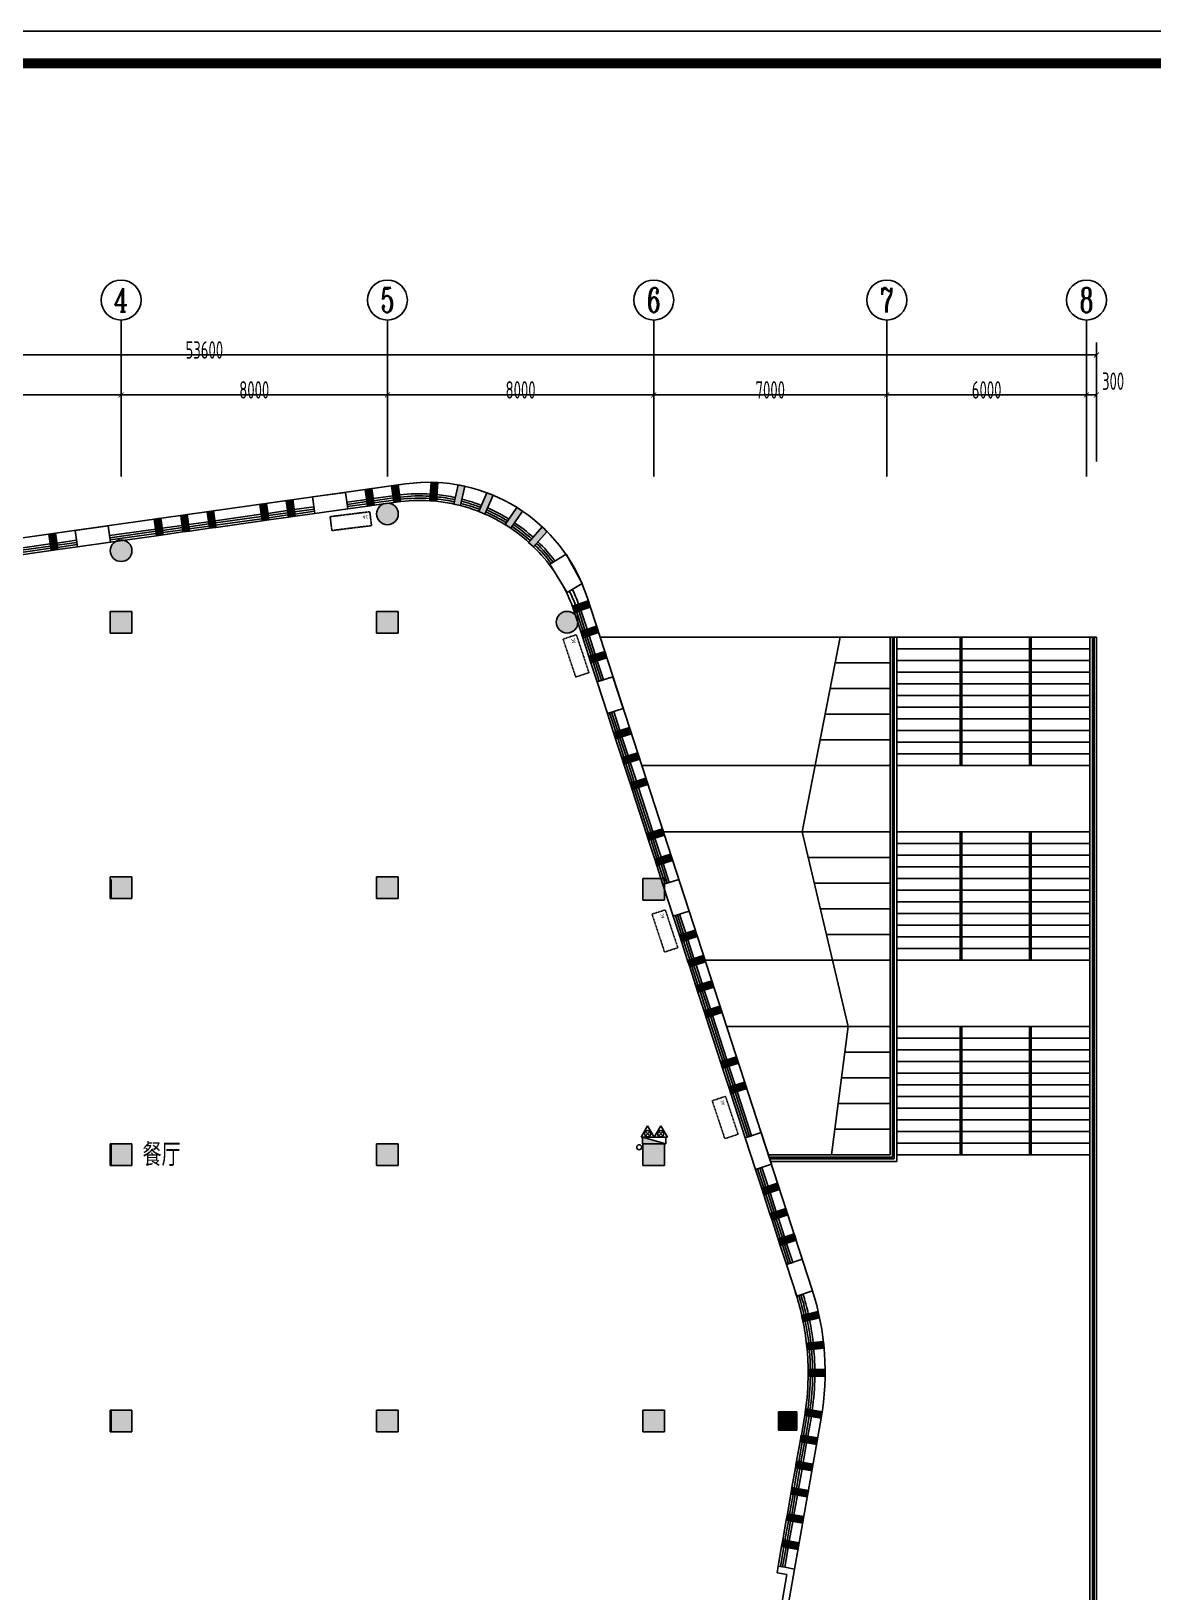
# Model space of a CAD drawing. Header units: inches. Extents: x 871252 to 1312932, y -88801 to 86720.
# Drawn here: x 1245302 to 1278993, y 35617 to 82506 of the extents above; entities that cross this region are included whole.
import ezdxf
from ezdxf.enums import TextEntityAlignment as Align

# ---------------------------------------------------------------- set-up
doc = ezdxf.new("R2010")
doc.units = ezdxf.units.IN
doc.header["$MEASUREMENT"] = 0
doc.linetypes.add('DASH', pattern=[0.35, 0.25, -0.1])
for name, color, linetype in [('AXIS', 3, 'Continuous'), ('AXIS_TEXT', 7, 'Continuous'), ('COLUMN', 6, 'Continuous'), ('CURTWALL', 4, 'Continuous'), ('EQUIP_消火栓', 7, 'Continuous'), ('EQUIP_灭火器', 7, 'Continuous'), ('LG', 84, 'Continuous'), ('PUB_HATCH', 8, 'Continuous'), ('STAIR', 6, 'Continuous'), ('VPIPE-消防', 1, 'Continuous'), ('WALL', 7, 'Continuous'), ('WINDOW', 3, 'Continuous'), ('外框', 7, 'Continuous'), ('空调', 205, 'Continuous')]:
    doc.layers.add(name, color=color, linetype=linetype)
doc.styles.add('_TCH_AXIS', font='COMPLEX', dxfattribs={"bigfont": 'GBCBIG'})
doc.styles.add('_TCH_DIM_T3', font='TSSDENG', dxfattribs={"width": 0.64, "bigfont": 'TSSDCHN'})
doc.styles.add('COMPLEX', font='stylu.ttf')
doc.styles.add('HZ-1', font='MingLiU.ttf', dxfattribs={"width": 0.8})
doc.styles.get("Standard").update_dxf_attribs({"font": '', "width": 0.7, "height": 250})
doc.styles.get('Standard').set_extended_font_data('NSimSun')
doc.dimstyles.new('_TCH_ARCH&&150', dxfattribs={"dimtxt": 525, "dimasz": 150, "dimexe": 375, "dimexo": 450, "dimgap": 150, "dimtad": 1, "dimdec": 0, "dimzin": 0, "dimdsep": 46, "dimtxsty": '_TCH_DIM_T3', "dimblk": 'ARCHTICK', "dimcen": 0.09, "dimclrt": 7, "dimazin": 2, "dimtfac": 1, "dimtdec": 0, "dimtix": 1, "dimtmove": 2, "dimatfit": 3, "dimfxl": 0, "dimtolj": 1, "dimtzin": 0, "dimarcsym": 0})

# ---------------------------------------------------------------- blocks, each defined once
blk = doc.blocks.new('vhjkghkghkl')
at = {"layer": '空调', "linetype": 'DASH', "ltscale": 0.3}
blk.add_lwpolyline([(134071, 540199), (134071, 539779), (132871, 539779), (132871, 540199), (134071, 540199)], close=True, dxfattribs=at)
at = {"layer": '空调', "linetype": 'DASH', "ltscale": 0.3, "style": 'HZ-1'}
blk.add_text('AC', height=100, dxfattribs=at).set_placement((133846, 539867))
blk = doc.blocks.new('$TwtSys$00000434')
for p, q in [((-0.5, 0.5), (-0.5, -0.5)), ((-0.5, -0.5), (0.5, 0.5)), ((0.5, 0.5), (-0.5, 0.5)), ((0.5, -0.5), (0.5, 0.5)), ((-0.5, -0.5), (0.5, -0.5))]:
    blk.add_line(p, q)
blk.add_solid([(0.5, -0.5), (0.5, 0.5), (-0.5, -0.5)])
blk = doc.blocks.new('$TwtSys$00000545')
for p, q in [((0, 344), (-198, 0)), ((-198, 0), (198, 0)), ((-73, 36), (73, 182)), ((-73, 182), (73, 36)), ((198, 0), (0, 344))]:
    blk.add_line(p, q)
blk.add_circle((0, 109), 91.8)
blk = doc.blocks.new('_ArchTick')
at = {"color": 0, "linetype": 'ByBlock', "const_width": 0.15}
blk.add_lwpolyline([(-0.5, -0.5), (0.5, 0.5)], dxfattribs=at)
blk = doc.blocks.new('*D52')
at = {"layer": 'AXIS', "color": 0, "lineweight": -2, "transparency": 16777216}
for p, q in [((1240002, 69577), (1240002, 71953)), ((1248002, 69577), (1248002, 71953)), ((1240002, 71578), (1248002, 71578))]:
    blk.add_line(p, q, dxfattribs=at)
at = {"layer": 'Defpoints', "color": 0, "transparency": 16777216}
for p in [(1248002, 71578), (1240002, 69127), (1248002, 69127)]:
    blk.add_point(p, dxfattribs=at)
at = {"layer": 'AXIS', "color": 0, "lineweight": -2, "transparency": 16777216, "xscale": 150, "yscale": 150, "zscale": 150, "rotation": 180}
blk.add_blockref('_ArchTick', (1240002, 71578), dxfattribs=at)
at = {"layer": 'AXIS', "color": 0, "lineweight": -2, "transparency": 16777216, "xscale": 150, "yscale": 150, "zscale": 150}
blk.add_blockref('_ArchTick', (1248002, 71578), dxfattribs=at)
at = {"layer": 'AXIS', "color": 7, "transparency": 16777216, "insert": (1244002, 71728), "char_height": 525, "attachment_point": 5, "style": '_TCH_DIM_T3'}
blk.add_mtext('\\A1;8000', dxfattribs=at)
blk = doc.blocks.new('*D53')
at = {"layer": 'AXIS', "color": 0, "lineweight": -2, "transparency": 16777216}
for p, q in [((1248002, 69577), (1248002, 71953)), ((1256002, 69577), (1256002, 71953)), ((1248002, 71578), (1256002, 71578))]:
    blk.add_line(p, q, dxfattribs=at)
at = {"layer": 'Defpoints', "color": 0, "transparency": 16777216}
for p in [(1256002, 71578), (1248002, 69127), (1256002, 69127)]:
    blk.add_point(p, dxfattribs=at)
at = {"layer": 'AXIS', "color": 0, "lineweight": -2, "transparency": 16777216, "xscale": 150, "yscale": 150, "zscale": 150, "rotation": 180}
blk.add_blockref('_ArchTick', (1248002, 71578), dxfattribs=at)
at = {"layer": 'AXIS', "color": 0, "lineweight": -2, "transparency": 16777216, "xscale": 150, "yscale": 150, "zscale": 150}
blk.add_blockref('_ArchTick', (1256002, 71578), dxfattribs=at)
at = {"layer": 'AXIS', "color": 7, "transparency": 16777216, "insert": (1252002, 71728), "char_height": 525, "attachment_point": 5, "style": '_TCH_DIM_T3'}
blk.add_mtext('\\A1;8000', dxfattribs=at)
blk = doc.blocks.new('*D54')
at = {"layer": 'AXIS', "color": 0, "lineweight": -2, "transparency": 16777216}
for p, q in [((1256002, 69577), (1256002, 71953)), ((1264002, 69577), (1264002, 71953)), ((1256002, 71578), (1264002, 71578))]:
    blk.add_line(p, q, dxfattribs=at)
at = {"layer": 'Defpoints', "color": 0, "transparency": 16777216}
for p in [(1264002, 71578), (1256002, 69127), (1264002, 69127)]:
    blk.add_point(p, dxfattribs=at)
at = {"layer": 'AXIS', "color": 0, "lineweight": -2, "transparency": 16777216, "xscale": 150, "yscale": 150, "zscale": 150, "rotation": 180}
blk.add_blockref('_ArchTick', (1256002, 71578), dxfattribs=at)
at = {"layer": 'AXIS', "color": 0, "lineweight": -2, "transparency": 16777216, "xscale": 150, "yscale": 150, "zscale": 150}
blk.add_blockref('_ArchTick', (1264002, 71578), dxfattribs=at)
at = {"layer": 'AXIS', "color": 7, "transparency": 16777216, "insert": (1260002, 71728), "char_height": 525, "attachment_point": 5, "style": '_TCH_DIM_T3'}
blk.add_mtext('\\A1;8000', dxfattribs=at)
blk = doc.blocks.new('*D55')
at = {"layer": 'AXIS', "color": 0, "lineweight": -2, "transparency": 16777216}
for p, q in [((1264002, 69577), (1264002, 71953)), ((1271002, 69577), (1271002, 71953)), ((1264002, 71578), (1271002, 71578))]:
    blk.add_line(p, q, dxfattribs=at)
at = {"layer": 'Defpoints', "color": 0, "transparency": 16777216}
for p in [(1271002, 71578), (1264002, 69127), (1271002, 69127)]:
    blk.add_point(p, dxfattribs=at)
at = {"layer": 'AXIS', "color": 0, "lineweight": -2, "transparency": 16777216, "xscale": 150, "yscale": 150, "zscale": 150, "rotation": 180}
blk.add_blockref('_ArchTick', (1264002, 71578), dxfattribs=at)
at = {"layer": 'AXIS', "color": 0, "lineweight": -2, "transparency": 16777216, "xscale": 150, "yscale": 150, "zscale": 150}
blk.add_blockref('_ArchTick', (1271002, 71578), dxfattribs=at)
at = {"layer": 'AXIS', "color": 7, "transparency": 16777216, "insert": (1267502, 71728), "char_height": 525, "attachment_point": 5, "style": '_TCH_DIM_T3'}
blk.add_mtext('\\A1;7000', dxfattribs=at)
blk = doc.blocks.new('*D56')
at = {"layer": 'AXIS', "color": 0, "lineweight": -2, "transparency": 16777216}
for p, q in [((1271002, 69577), (1271002, 71953)), ((1277002, 69577), (1277002, 71953)), ((1271002, 71578), (1277002, 71578))]:
    blk.add_line(p, q, dxfattribs=at)
at = {"layer": 'Defpoints', "color": 0, "transparency": 16777216}
for p in [(1277002, 71578), (1271002, 69127), (1277002, 69127)]:
    blk.add_point(p, dxfattribs=at)
at = {"layer": 'AXIS', "color": 0, "lineweight": -2, "transparency": 16777216, "xscale": 150, "yscale": 150, "zscale": 150, "rotation": 180}
blk.add_blockref('_ArchTick', (1271002, 71578), dxfattribs=at)
at = {"layer": 'AXIS', "color": 0, "lineweight": -2, "transparency": 16777216, "xscale": 150, "yscale": 150, "zscale": 150}
blk.add_blockref('_ArchTick', (1277002, 71578), dxfattribs=at)
at = {"layer": 'AXIS', "color": 7, "transparency": 16777216, "insert": (1274002, 71728), "char_height": 525, "attachment_point": 5, "style": '_TCH_DIM_T3'}
blk.add_mtext('\\A1;6000', dxfattribs=at)
blk = doc.blocks.new('*D57')
at = {"layer": 'AXIS', "color": 0, "lineweight": -2, "transparency": 16777216}
for p, q in [((1277002, 69577), (1277002, 71953)), ((1277302, 69577), (1277302, 71953)), ((1277002, 71578), (1277302, 71578))]:
    blk.add_line(p, q, dxfattribs=at)
at = {"layer": 'Defpoints', "color": 0, "transparency": 16777216}
for p in [(1277302, 71578), (1277002, 69127), (1277302, 69127)]:
    blk.add_point(p, dxfattribs=at)
at = {"layer": 'AXIS', "color": 0, "lineweight": -2, "transparency": 16777216, "xscale": 150, "yscale": 150, "zscale": 150, "rotation": 180}
blk.add_blockref('_ArchTick', (1277002, 71578), dxfattribs=at)
at = {"layer": 'AXIS', "color": 0, "lineweight": -2, "transparency": 16777216, "xscale": 150, "yscale": 150, "zscale": 150}
blk.add_blockref('_ArchTick', (1277302, 71578), dxfattribs=at)
at = {"layer": 'AXIS', "color": 7, "transparency": 16777216, "insert": (1277801, 71991), "char_height": 525, "attachment_point": 5, "style": '_TCH_DIM_T3'}
blk.add_mtext('\\A1;300', dxfattribs=at)
blk = doc.blocks.new('*D58')
at = {"layer": 'AXIS', "color": 0, "lineweight": -2, "transparency": 16777216}
for p, q in [((1223702, 69577), (1223702, 73153)), ((1277302, 69577), (1277302, 73153)), ((1223702, 72778), (1277302, 72778))]:
    blk.add_line(p, q, dxfattribs=at)
at = {"layer": 'Defpoints', "color": 0, "transparency": 16777216}
for p in [(1277302, 72778), (1223702, 69127), (1277302, 69127)]:
    blk.add_point(p, dxfattribs=at)
at = {"layer": 'AXIS', "color": 0, "lineweight": -2, "transparency": 16777216, "xscale": 150, "yscale": 150, "zscale": 150, "rotation": 180}
blk.add_blockref('_ArchTick', (1223702, 72778), dxfattribs=at)
at = {"layer": 'AXIS', "color": 0, "lineweight": -2, "transparency": 16777216, "xscale": 150, "yscale": 150, "zscale": 150}
blk.add_blockref('_ArchTick', (1277302, 72778), dxfattribs=at)
at = {"layer": 'AXIS', "color": 7, "transparency": 16777216, "insert": (1250502, 72928), "char_height": 525, "attachment_point": 5, "style": '_TCH_DIM_T3'}
blk.add_mtext('\\A1;53600', dxfattribs=at)
blk = doc.blocks.new('_AXISO')
blk.add_circle((0, 0), 0.5)
at = {"layer": 'AXIS_TEXT', "style": 'COMPLEX', "width": 1.041667}
blk.add_attdef('A', text='', height=0.56, dxfattribs=at).set_placement((-0.25, -0.28), (0.25, -0.28), align=Align.FIT)
blk = doc.blocks.new('$TCHSYS$WIN2D')
for p, q in [((-0.5, 0.5), (0.5, 0.5)), ((-0.5, 0.5), (-0.5, -0.5)), ((0.5, 0.5), (0.5, -0.5)), ((0.5, 0.167), (-0.5, 0.167)), ((0.5, -0.167), (-0.5, -0.167)), ((-0.5, -0.5), (0.5, -0.5))]:
    blk.add_line(p, q)

msp = doc.modelspace()

# ---------------------------------------------------------------- hatches: boundary and pattern name
at = {"layer": 'PUB_HATCH'}
for points in [[(1257472.1, 68383.9), (1257517.8, 68944.2), (1257318.4, 68955.1), (1257272.8, 68400.1)], [(1255605, 68266.4), (1255535.5, 68761.5), (1255337.4, 68733.7), (1255407, 68238.6)], [(1256397.3, 68377.8), (1256327.7, 68872.9), (1256129.6, 68845), (1256199.2, 68349.9)], [(1258196.7, 68253.3), (1258324, 68834.8), (1258128.5, 68874), (1258001.4, 68296.1)], [(1258932, 67999.1), (1259179, 68567.4), (1258988.6, 68635), (1258748.1, 68075.1)], [(1250851.8, 67598.4), (1250782.2, 68093.5), (1250584.1, 68065.7), (1250653.7, 67570.5)], [(1252436.2, 67821.1), (1252366.6, 68316.2), (1252168.5, 68288.4), (1252238.1, 67793.2)], [(1253228.4, 67932.4), (1253158.8, 68427.5), (1252960.8, 68399.7), (1253030.3, 67904.6)], [(1256327.1, 68001.8, 1), (1255677.1, 68001.8, 1)], [(1259707.7, 67572.5), (1260059.8, 68080.4), (1259893.4, 68194.9), (1259540.4, 67681.4)], [(1249267.3, 67375.7), (1249197.7, 67870.8), (1248999.7, 67843), (1249069.3, 67347.9)], [(1250059.5, 67487), (1249989.9, 67982.2), (1249791.9, 67954.3), (1249861.5, 67459.2)], [(1260389.7, 67017.4), (1260793.5, 67467.8), (1260652, 67612.1), (1260237.3, 67146.4)], [(1246098.5, 66930.4), (1246028.9, 67425.5), (1245830.8, 67397.6), (1245900.4, 66902.5)], [(1248327.3, 66896.8, 1), (1247677.3, 66896.8, 1)], [(1261621.6, 65044.8), (1262097.1, 65199.4), (1262035.3, 65389.6), (1261559.8, 65235.1)], [(1248327.2, 64423.8), (1248327.2, 65073.8), (1247677.2, 65073.8), (1247677.2, 64423.8)], [(1256327.2, 64423.8), (1256327.2, 65073.8), (1255677.2, 65073.8), (1255677.2, 64423.8)], [(1261723.2, 64748.8, 1), (1261073.2, 64748.8, 1)], [(1261868.8, 64284), (1262344.4, 64438.5), (1262282.6, 64628.7), (1261807, 64474.2)], [(1262116, 63523.2), (1262591.6, 63677.7), (1262529.8, 63867.9), (1262054.2, 63713.4)], [(1262857.7, 61240.6), (1263333.2, 61395.1), (1263271.4, 61585.3), (1262795.9, 61430.8)], [(1263104.9, 60479.8), (1263580.4, 60634.3), (1263518.6, 60824.5), (1263043.1, 60670)], [(1263352.1, 59718.9), (1263827.6, 59873.4), (1263765.8, 60063.7), (1263290.3, 59909.1)], [(1263846.5, 58197.2), (1264322.1, 58351.7), (1264260.3, 58542), (1263784.7, 58387.4)], [(1264093.7, 57436.4), (1264569.3, 57590.9), (1264507.5, 57781.1), (1264031.9, 57626.6)], [(1248327.2, 56447.4), (1248327.2, 57097.4), (1247677.2, 57097.4), (1247677.2, 56447.4)], [(1256327.2, 56447.4), (1256327.2, 57097.4), (1255677.2, 57097.4), (1255677.2, 56447.4)], [(1264327.2, 56397.4), (1264327.2, 57047.4), (1263677.2, 57047.4), (1263677.2, 56397.4)], [(1264835.4, 55153.9), (1265310.9, 55308.4), (1265249.1, 55498.6), (1264773.6, 55344.1)], [(1265082.6, 54393), (1265558.1, 54547.5), (1265496.3, 54737.7), (1265020.8, 54583.2)], [(1265329.8, 53632.2), (1265805.3, 53786.7), (1265743.5, 53976.9), (1265268, 53822.4)], [(1265577, 52871.3), (1266052.6, 53025.8), (1265990.8, 53216), (1265515.2, 53061.5)], [(1266071.5, 51349.6), (1266547, 51504.1), (1266485.2, 51694.4), (1266009.7, 51539.8)], [(1266318.7, 50588.8), (1266794.2, 50743.3), (1266732.4, 50933.5), (1266256.9, 50779)], [(1248327.2, 48422.8), (1248327.2, 49072.8), (1247677.2, 49072.8), (1247677.2, 48422.8)], [(1256327.2, 48422.8), (1256327.2, 49072.8), (1255677.2, 49072.8), (1255677.2, 48422.8)], [(1264327.2, 48422.8), (1264327.2, 49072.8), (1263677.2, 49072.8), (1263677.2, 48422.8)], [(1267307.5, 47545.4), (1267783.1, 47699.9), (1267721.3, 47890.1), (1267245.7, 47735.6)], [(1267554.7, 46784.6), (1268030.3, 46939.1), (1267968.5, 47129.3), (1267492.9, 46974.8)], [(1267802, 46023.7), (1268277.5, 46178.2), (1268215.7, 46368.4), (1267740.2, 46213.9)], [(1268492, 43725.3), (1268977.3, 43845.8), (1268929.1, 44039.9), (1268443.8, 43919.5)], [(1268609.8, 42890.5), (1269119.5, 42938.9), (1269100.6, 43138), (1268590.9, 43089.6)], [(1268641.4, 42092.9), (1269153.4, 42095.9), (1269152.2, 42295.9), (1268640.2, 42292.9)], [(1248327.2, 40422.8), (1248327.2, 41072.8), (1247677.2, 41072.8), (1247677.2, 40422.8)], [(1256327.1, 40422.8), (1256327.1, 41072.8), (1255677.1, 41072.8), (1255677.1, 40422.8)], [(1264327.1, 40422.8), (1264327.1, 41072.8), (1263677.1, 41072.8), (1263677.1, 40422.8)], [(1268302.1, 40472.8), (1268302.1, 41022.8), (1267752.1, 41022.8), (1267752.1, 40472.8)], [(1269028.4, 40830.5), (1269062.8, 41027.5), (1268570.3, 41113.6), (1268535.8, 40916.5)], [(1268889.5, 40042.7), (1268923.9, 40239.7), (1268431.3, 40325.7), (1268396.9, 40128.7)], [(1268750.6, 39254.8), (1268785, 39451.8), (1268292.4, 39537.9), (1268258, 39340.8)], [(1268612.9, 38466.8), (1268647.3, 38663.8), (1268154.8, 38749.8), (1268120.4, 38552.8)], [(1268474, 37678.9), (1268508.4, 37875.9), (1268015.9, 37961.9), (1267981.5, 37764.9)], [(1268335.1, 36891.1), (1268369.5, 37088.1), (1267876.9, 37174.1), (1267842.5, 36977.1)]]:
    msp.add_hatch(color=256, dxfattribs=at).paths.add_polyline_path(points)

# ---------------------------------------------------------------- linework, layer by layer
at = {"layer": 'AXIS'}
for p, q in [((1248002.2, 69127.2), (1248002.2, 73828.4)), ((1256002.2, 69127.2), (1256002.2, 73828.4)), ((1264002.2, 69127.2), (1264002.2, 73828.4)), ((1271002.2, 69127.2), (1271002.2, 73828.4)), ((1277002.2, 69127.2), (1277002.2, 73828.4))]:
    msp.add_line(p, q, dxfattribs=at)
at = {"layer": 'COLUMN'}
for p, q in [((1257318.4, 68955.1), (1257272.8, 68400.1)), ((1257517.8, 68944.2), (1257318.4, 68955.1)), ((1257472.1, 68383.9), (1257517.8, 68944.2)), ((1254743.2, 68650.2), (1253753, 68511)), ((1253753, 68511), (1253822.6, 68015.9)), ((1254812.8, 68155.1), (1254743.2, 68650.2)), ((1255535.5, 68761.5), (1255337.4, 68733.7)), ((1255337.4, 68733.7), (1255407, 68238.6)), ((1255605, 68266.4), (1255535.5, 68761.5)), ((1256327.7, 68872.9), (1256129.6, 68845)), ((1256129.6, 68845), (1256199.2, 68349.9)), ((1256397.3, 68377.8), (1256327.7, 68872.9)), ((1258128.5, 68874), (1258001.4, 68296.1)), ((1258324, 68834.8), (1258128.5, 68874)), ((1258196.7, 68253.3), (1258324, 68834.8)), ((1258988.6, 68635), (1258748.1, 68075.1)), ((1258932, 67999.1), (1259179, 68567.4)), ((1259179, 68567.4), (1258988.6, 68635)), ((1250782.2, 68093.5), (1250584.1, 68065.7)), ((1250584.1, 68065.7), (1250653.7, 67570.5)), ((1250851.8, 67598.4), (1250782.2, 68093.5)), ((1252366.6, 68316.2), (1252168.5, 68288.4)), ((1252168.5, 68288.4), (1252238.1, 67793.2)), ((1252436.2, 67821.1), (1252366.6, 68316.2)), ((1253158.8, 68427.5), (1252960.8, 68399.7)), ((1252960.8, 68399.7), (1253030.3, 67904.6)), ((1253228.4, 67932.4), (1253158.8, 68427.5)), ((1253822.6, 68015.9), (1254812.8, 68155.1)), ((1255407, 68238.6), (1255605, 68266.4)), ((1256199.2, 68349.9), (1256397.3, 68377.8)), ((1257272.8, 68400.1), (1257472.1, 68383.9)), ((1258001.4, 68296.1), (1258196.7, 68253.3)), ((1258748.1, 68075.1), (1258932, 67999.1)), ((1259893.4, 68194.9), (1259540.4, 67681.4)), ((1259707.7, 67572.5), (1260059.8, 68080.4)), ((1260059.8, 68080.4), (1259893.4, 68194.9)), ((1247613.3, 67648.2), (1246623, 67509)), ((1247682.9, 67153), (1247613.3, 67648.2)), ((1249197.7, 67870.8), (1248999.7, 67843)), ((1248999.7, 67843), (1249069.3, 67347.9)), ((1249267.3, 67375.7), (1249197.7, 67870.8)), ((1249989.9, 67982.2), (1249791.9, 67954.3)), ((1249791.9, 67954.3), (1249861.5, 67459.2)), ((1250059.5, 67487), (1249989.9, 67982.2)), ((1250653.7, 67570.5), (1250851.8, 67598.4)), ((1252238.1, 67793.2), (1252436.2, 67821.1)), ((1253030.3, 67904.6), (1253228.4, 67932.4)), ((1259540.4, 67681.4), (1259707.7, 67572.5)), ((1260652, 67612.1), (1260237.3, 67146.4)), ((1260793.5, 67467.8), (1260652, 67612.1)), ((1246028.9, 67425.5), (1245830.8, 67397.6)), ((1245830.8, 67397.6), (1245900.4, 66902.5)), ((1246098.5, 66930.4), (1246028.9, 67425.5)), ((1246623, 67509), (1246692.6, 67013.9)), ((1246692.6, 67013.9), (1247682.9, 67153)), ((1249069.3, 67347.9), (1249267.3, 67375.7)), ((1249861.5, 67459.2), (1250059.5, 67487)), ((1260237.3, 67146.4), (1260389.7, 67017.4)), ((1260389.7, 67017.4), (1260793.5, 67467.8)), ((1245900.4, 66902.5), (1246098.5, 66930.4)), ((1261369.5, 66790.2), (1260879.7, 66492.4)), ((1261847.5, 65916.2), (1261369.5, 66790.2)), ((1260879.7, 66492.4), (1261399.3, 65638.1)), ((1261399.3, 65638.1), (1261847.5, 65916.2)), ((1262035.3, 65389.6), (1261559.8, 65235.1)), ((1261559.8, 65235.1), (1261621.6, 65044.8)), ((1261621.6, 65044.8), (1262097.1, 65199.4)), ((1262097.1, 65199.4), (1262035.3, 65389.6)), ((1248327.2, 65073.8), (1247677.2, 65073.8)), ((1247677.2, 65073.8), (1247677.2, 64423.8)), ((1248327.2, 64423.8), (1248327.2, 65073.8)), ((1256327.2, 65073.8), (1255677.2, 65073.8)), ((1255677.2, 65073.8), (1255677.2, 64423.8)), ((1256327.2, 64423.8), (1256327.2, 65073.8)), ((1247677.2, 64423.8), (1248327.2, 64423.8)), ((1255677.2, 64423.8), (1256327.2, 64423.8)), ((1262282.6, 64628.7), (1261807, 64474.2)), ((1261807, 64474.2), (1261868.8, 64284)), ((1261868.8, 64284), (1262344.4, 64438.5)), ((1262344.4, 64438.5), (1262282.6, 64628.7)), ((1262529.8, 63867.9), (1262054.2, 63713.4)), ((1262591.6, 63677.7), (1262529.8, 63867.9)), ((1262054.2, 63713.4), (1262116, 63523.2)), ((1262116, 63523.2), (1262591.6, 63677.7)), ((1262777, 63107), (1262301.4, 62952.5)), ((1262301.4, 62952.5), (1262610.5, 62001.5)), ((1263086, 62156), (1262777, 63107)), ((1262610.5, 62001.5), (1263086, 62156)), ((1263271.4, 61585.3), (1262795.9, 61430.8)), ((1262795.9, 61430.8), (1262857.7, 61240.6)), ((1263333.2, 61395.1), (1263271.4, 61585.3)), ((1262857.7, 61240.6), (1263333.2, 61395.1)), ((1263518.6, 60824.5), (1263043.1, 60670)), ((1263043.1, 60670), (1263104.9, 60479.8)), ((1263104.9, 60479.8), (1263580.4, 60634.3)), ((1263580.4, 60634.3), (1263518.6, 60824.5)), ((1263765.8, 60063.7), (1263290.3, 59909.1)), ((1263827.6, 59873.4), (1263765.8, 60063.7)), ((1263290.3, 59909.1), (1263352.1, 59718.9)), ((1263352.1, 59718.9), (1263827.6, 59873.4)), ((1264260.3, 58542), (1263784.7, 58387.4)), ((1263784.7, 58387.4), (1263846.5, 58197.2)), ((1263846.5, 58197.2), (1264322.1, 58351.7)), ((1264322.1, 58351.7), (1264260.3, 58542)), ((1264507.5, 57781.1), (1264031.9, 57626.6)), ((1264569.3, 57590.9), (1264507.5, 57781.1)), ((1264031.9, 57626.6), (1264093.7, 57436.4)), ((1264093.7, 57436.4), (1264569.3, 57590.9)), ((1248327.2, 57097.4), (1247677.2, 57097.4)), ((1247677.2, 57097.4), (1247677.2, 56447.4)), ((1248327.2, 56447.4), (1248327.2, 57097.4)), ((1256327.2, 57097.4), (1255677.2, 57097.4)), ((1255677.2, 57097.4), (1255677.2, 56447.4)), ((1256327.2, 56447.4), (1256327.2, 57097.4)), ((1264327.2, 57047.4), (1263677.2, 57047.4)), ((1263677.2, 57047.4), (1263677.2, 56397.4)), ((1264754.7, 57020.3), (1264279.2, 56865.8)), ((1264279.2, 56865.8), (1264588.2, 55914.7)), ((1264327.2, 56397.4), (1264327.2, 57047.4)), ((1265063.7, 56069.2), (1264754.7, 57020.3)), ((1247677.2, 56447.4), (1248327.2, 56447.4)), ((1255677.2, 56447.4), (1256327.2, 56447.4)), ((1263677.2, 56397.4), (1264327.2, 56397.4)), ((1264588.2, 55914.7), (1265063.7, 56069.2)), ((1265249.1, 55498.6), (1264773.6, 55344.1)), ((1264773.6, 55344.1), (1264835.4, 55153.9)), ((1265310.9, 55308.4), (1265249.1, 55498.6)), ((1264835.4, 55153.9), (1265310.9, 55308.4)), ((1265496.3, 54737.7), (1265020.8, 54583.2)), ((1265020.8, 54583.2), (1265082.6, 54393)), ((1265082.6, 54393), (1265558.1, 54547.5)), ((1265558.1, 54547.5), (1265496.3, 54737.7)), ((1265743.5, 53976.9), (1265268, 53822.4)), ((1265805.3, 53786.7), (1265743.5, 53976.9)), ((1265268, 53822.4), (1265329.8, 53632.2)), ((1265329.8, 53632.2), (1265805.3, 53786.7)), ((1265990.8, 53216), (1265515.2, 53061.5)), ((1265515.2, 53061.5), (1265577, 52871.3)), ((1265577, 52871.3), (1266052.6, 53025.8)), ((1266052.6, 53025.8), (1265990.8, 53216)), ((1266485.2, 51694.4), (1266009.7, 51539.8)), ((1266547, 51504.1), (1266485.2, 51694.4)), ((1266009.7, 51539.8), (1266071.5, 51349.6)), ((1266071.5, 51349.6), (1266547, 51504.1)), ((1266732.4, 50933.5), (1266256.9, 50779)), ((1266256.9, 50779), (1266318.7, 50588.8)), ((1266318.7, 50588.8), (1266794.2, 50743.3)), ((1266794.2, 50743.3), (1266732.4, 50933.5)), ((1267226.8, 49411.8), (1266751.3, 49257.3)), ((1266751.3, 49257.3), (1267060.3, 48306.3)), ((1267535.8, 48460.8), (1267226.8, 49411.8)), ((1248327.2, 49072.8), (1247677.2, 49072.8)), ((1247677.2, 49072.8), (1247677.2, 48422.8)), ((1248327.2, 48422.8), (1248327.2, 49072.8)), ((1256327.2, 49072.8), (1255677.2, 49072.8)), ((1255677.2, 49072.8), (1255677.2, 48422.8)), ((1256327.2, 48422.8), (1256327.2, 49072.8)), ((1264327.2, 49072.8), (1263677.2, 49072.8)), ((1263677.2, 49072.8), (1263677.2, 48422.8)), ((1264327.2, 48422.8), (1264327.2, 49072.8)), ((1247677.2, 48422.8), (1248327.2, 48422.8)), ((1255677.2, 48422.8), (1256327.2, 48422.8)), ((1263677.2, 48422.8), (1264327.2, 48422.8)), ((1267060.3, 48306.3), (1267535.8, 48460.8)), ((1267721.3, 47890.1), (1267245.7, 47735.6)), ((1267783.1, 47699.9), (1267721.3, 47890.1)), ((1267245.7, 47735.6), (1267307.5, 47545.4)), ((1267307.5, 47545.4), (1267783.1, 47699.9)), ((1267968.5, 47129.3), (1267492.9, 46974.8)), ((1267492.9, 46974.8), (1267554.7, 46784.6)), ((1267554.7, 46784.6), (1268030.3, 46939.1)), ((1268030.3, 46939.1), (1267968.5, 47129.3)), ((1268215.7, 46368.4), (1267740.2, 46213.9)), ((1267740.2, 46213.9), (1267802, 46023.7)), ((1267802, 46023.7), (1268277.5, 46178.2)), ((1268277.5, 46178.2), (1268215.7, 46368.4)), ((1268462.9, 45607.6), (1267987.4, 45453.1)), ((1268771.9, 44656.5), (1268462.9, 45607.6)), ((1267987.4, 45453.1), (1268296.4, 44502)), ((1268296.4, 44502), (1268771.9, 44656.5)), ((1268929.1, 44039.9), (1268443.8, 43919.5)), ((1268443.8, 43919.5), (1268492, 43725.3)), ((1268492, 43725.3), (1268977.3, 43845.8)), ((1268977.3, 43845.8), (1268929.1, 44039.9)), ((1269100.6, 43138), (1268590.9, 43089.6)), ((1269119.5, 42938.9), (1269100.6, 43138)), ((1268590.9, 43089.6), (1268609.8, 42890.5)), ((1268609.8, 42890.5), (1269119.5, 42938.9)), ((1269152.2, 42295.9), (1268640.2, 42292.9)), ((1268640.2, 42292.9), (1268641.4, 42092.9)), ((1269153.4, 42095.9), (1269152.2, 42295.9)), ((1268641.4, 42092.9), (1269153.4, 42095.9)), ((1248327.2, 41072.8), (1247677.2, 41072.8)), ((1247677.2, 41072.8), (1247677.2, 40422.8)), ((1248327.2, 40422.8), (1248327.2, 41072.8)), ((1256327.1, 41072.8), (1255677.1, 41072.8)), ((1255677.1, 41072.8), (1255677.1, 40422.8)), ((1256327.1, 40422.8), (1256327.1, 41072.8)), ((1264327.1, 41072.8), (1263677.1, 41072.8)), ((1263677.1, 41072.8), (1263677.1, 40422.8)), ((1264327.1, 40422.8), (1264327.1, 41072.8)), ((1268302.1, 41022.8), (1267752.1, 41022.8)), ((1267752.1, 41022.8), (1267752.1, 40472.8)), ((1268302.1, 40472.8), (1268302.1, 41022.8)), ((1268570.3, 41113.6), (1268535.8, 40916.5)), ((1268535.8, 40916.5), (1269028.4, 40830.5)), ((1269062.8, 41027.5), (1268570.3, 41113.6)), ((1269028.4, 40830.5), (1269062.8, 41027.5)), ((1247677.2, 40422.8), (1248327.2, 40422.8)), ((1255677.1, 40422.8), (1256327.1, 40422.8)), ((1263677.1, 40422.8), (1264327.1, 40422.8)), ((1267752.1, 40472.8), (1268302.1, 40472.8)), ((1268431.3, 40325.7), (1268396.9, 40128.7)), ((1268923.9, 40239.7), (1268431.3, 40325.7)), ((1268396.9, 40128.7), (1268889.5, 40042.7)), ((1268889.5, 40042.7), (1268923.9, 40239.7)), ((1268292.4, 39537.9), (1268258, 39340.8)), ((1268785, 39451.8), (1268292.4, 39537.9)), ((1268750.6, 39254.8), (1268785, 39451.8)), ((1268258, 39340.8), (1268750.6, 39254.8)), ((1268154.8, 38749.8), (1268120.4, 38552.8)), ((1268120.4, 38552.8), (1268612.9, 38466.8)), ((1268647.3, 38663.8), (1268154.8, 38749.8)), ((1268612.9, 38466.8), (1268647.3, 38663.8)), ((1268015.9, 37961.9), (1267981.5, 37764.9)), ((1267981.5, 37764.9), (1268474, 37678.9)), ((1268508.4, 37875.9), (1268015.9, 37961.9)), ((1268474, 37678.9), (1268508.4, 37875.9)), ((1267876.9, 37174.1), (1267842.5, 36977.1)), ((1268369.5, 37088.1), (1267876.9, 37174.1)), ((1268335.1, 36891.1), (1268369.5, 37088.1)), ((1267842.5, 36977.1), (1268335.1, 36891.1))]:
    msp.add_line(p, q, dxfattribs=at)
for centre, start, end in [((1256002.1, 68001.8), 0, 180), ((1256002.1, 68001.8), 180, 0), ((1248002.3, 66896.8), 0, 180), ((1248002.3, 66896.8), 180, 0), ((1261398.2, 64748.8), 0, 180), ((1261398.2, 64748.8), 180, 0)]:
    msp.add_arc(centre, 325, start, end, dxfattribs=at)
at = {"layer": 'CURTWALL'}
for p, q in [((1253907.7, 68128.8), (1253907.7, 68128.8)), ((1254303.8, 68184.5), (1254303.8, 68184.5)), ((1254699.9, 68240.2), (1254699.9, 68240.2)), ((1261591.3, 65133.9), (1261592.5, 65134.3)), ((1262427.5, 62888.3), (1262427.5, 62888.3)), ((1262551.1, 62507.9), (1262551.1, 62507.9)), ((1262674.7, 62127.5), (1262674.7, 62127.5)), ((1264405.2, 56801.6), (1264405.2, 56801.6)), ((1264528.8, 56421.1), (1264528.8, 56421.1)), ((1264652.4, 56040.7), (1264652.4, 56040.7)), ((1266877.3, 49193.1), (1266877.3, 49193.1)), ((1267000.9, 48812.7), (1267000.9, 48812.7)), ((1267124.5, 48432.3), (1267124.5, 48432.3))]:
    msp.add_line(p, q, dxfattribs=at)
for centre, radius, start, end in [((1256968.2, 63509.8), 5100, 86.39164, 96.74072), ((1256968.2, 63509.8), 5033.3, 86.40608, 96.72404), ((1256968.2, 63509.8), 4966.7, 86.42091, 96.70691), ((1256968.2, 63509.8), 5033.3, 77.81278, 84.13018), ((1256968.2, 63509.8), 5100, 77.80984, 84.14593), ((1256968.2, 63509.8), 4900, 86.43614, 98), ((1256968.2, 63509.8), 4900, 77.8189, 84.09738), ((1256968.2, 63509.8), 4966.7, 77.8158, 84.114), ((1256968.2, 63509.8), 4900, 68.70016, 75.47982), ((1256968.2, 63509.8), 4966.7, 68.67406, 75.50899), ((1256968.2, 63509.8), 5033.3, 68.64866, 75.53739), ((1256968.2, 63509.8), 5100, 68.62392, 75.56505), ((1256968.2, 63509.8), 4900, 57.84323, 66.37336), ((1256968.2, 63509.8), 4966.7, 58.30444, 66.37512), ((1256968.2, 63509.8), 5033.3, 58.26718, 66.37684), ((1256968.2, 63509.8), 5100, 58.23088, 66.37851), ((1256968.2, 63509.8), 4900, 48.04692, 56.00729), ((1256968.2, 63509.8), 4966.7, 48.05046, 55.99742), ((1256968.2, 63509.8), 5033.3, 48.05391, 55.98781), ((1256968.2, 63509.8), 5100, 48.05727, 55.97845), ((1256968.2, 63509.8), 4966.7, 37.2677, 45.74411), ((1256968.2, 63509.8), 5033.3, 37.18843, 45.77557), ((1256968.2, 63509.8), 5100, 37.11124, 45.8062), ((1256968.2, 63509.8), 4900, 34.62635, 45.71179), ((1256968.2, 63509.8), 4900, 19.35591, 27.98166), ((1256968.2, 63509.8), 5000, 20.5436, 25.75931), ((1256968.2, 63509.8), 5100, 20.49369, 25.87864), ((1260740.9, 42190.4), 7900, 12.65192, 18), ((1260740.9, 42190.4), 8100, 12.68374, 17.03563), ((1260740.9, 42190.4), 7966.7, 12.66271, 17.01949), ((1260740.9, 42190.4), 8033.3, 12.67331, 17.02763), ((1260740.9, 42190.4), 7900, 6.16459, 11.45523), ((1260740.9, 42190.4), 7966.7, 6.52539, 11.22341), ((1260740.9, 42190.4), 8033.3, 6.51626, 11.24597), ((1260740.9, 42190.4), 8100, 6.50729, 11.26816), ((1260740.9, 42190.4), 7900, 5.76819, 6.16459), ((1260740.9, 42190.4), 7900, 0.74287, 5.08407), ((1260740.9, 42190.4), 7966.7, 0.73947, 5.08693), ((1260740.9, 42190.4), 8033.3, 0.73613, 5.08975), ((1260740.9, 42190.4), 8100, 0.73285, 5.09251), ((1260740.9, 42190.4), 7900, 351.42346, 359.93176), ((1260740.9, 42190.4), 7966.7, 352.15175, 359.30102), ((1260740.9, 42190.4), 8033.3, 352.13466, 359.30963), ((1260740.9, 42190.4), 8100, 352.11785, 359.31808)]:
    msp.add_arc(centre, radius, start, end, dxfattribs=at)
at = {"layer": 'LG', "color": 251}
for p, q in [((1271177.2, 48672.4), (1271177.2, 64297.4)), ((1271227.2, 48622.4), (1271227.2, 64297.4)), ((1277177.2, 22997.2), (1277177.2, 64297.4)), ((1277227.2, 22997.2), (1277227.2, 64297.4)), ((1273202.1, 48747.4), (1273202.1, 52597.4)), ((1273252.1, 48747.4), (1273252.1, 52597.4)), ((1275292.4, 48747.4), (1275292.4, 52597.4)), ((1275342.4, 48747.4), (1275342.4, 52597.4)), ((1271177.2, 48672.4), (1267467.1, 48672.4)), ((1271227.2, 48622.4), (1267483.3, 48622.4))]:
    msp.add_line(p, q, dxfattribs=at)
at = {"layer": 'STAIR'}
for p, q in [((1256549, 68904), (1247932.2, 67693)), ((1247932.2, 67693), (1228006.3, 64892.6)), ((1268760.6, 44691.3), (1262000.2, 65497.7)), ((1248327.2, 56447.4), (1248327.2, 57097.4))]:
    msp.add_line(p, q, dxfattribs=at)
at = {"layer": 'STAIR', "color": 251}
for p, q in [((1262390.2, 64297.4), (1271102.2, 64297.4)), ((1269606.4, 64297.4), (1268461.7, 58447.4)), ((1269606.4, 64297.4), (1277302.2, 64297.4)), ((1271102.2, 64297.4), (1271102.2, 48747.4)), ((1271102.2, 48747.4), (1271102.2, 64297.4)), ((1271302.2, 48747.4), (1271302.2, 64297.4)), ((1271302.2, 60447.4), (1271302.2, 64297.4)), ((1271302.2, 48547.4), (1271302.2, 64297.4)), ((1273202.1, 60447.4), (1273202.1, 64297.4)), ((1273252.1, 60447.4), (1273252.1, 64297.4)), ((1275292.4, 60447.4), (1275292.4, 64297.4)), ((1275342.4, 60447.4), (1275342.4, 64297.4)), ((1277102.2, 22997.2), (1277102.2, 64297.4)), ((1277302.2, 22997.2), (1277302.2, 64297.4)), ((1271302.2, 63947.4), (1277102.2, 63947.4)), ((1269455.8, 63527.4), (1271102.2, 63527.4)), ((1271302.2, 63597.4), (1277102.2, 63597.4)), ((1271302.2, 63247.4), (1277102.2, 63247.4)), ((1271302.2, 62897.4), (1277102.2, 62897.4)), ((1269305.1, 62757.4), (1271102.2, 62757.4)), ((1271302.2, 62547.4), (1277102.2, 62547.4)), ((1269154.4, 61987.4), (1271102.2, 61987.4)), ((1271302.2, 62197.4), (1277102.2, 62197.4)), ((1271302.2, 61847.4), (1277102.2, 61847.4)), ((1271302.2, 61497.4), (1277102.2, 61497.4)), ((1269003.7, 61217.4), (1271102.2, 61217.4)), ((1271302.2, 61147.4), (1277102.2, 61147.4)), ((1271302.2, 60797.4), (1277102.2, 60797.4)), ((1263641.2, 60447.4), (1271102.2, 60447.4)), ((1271302.2, 60447.4), (1277102.2, 60447.4)), ((1264291, 58447.4), (1271102.2, 58447.4)), ((1268461.7, 58447.4), (1269842.6, 52597.4)), ((1271302.2, 54597.4), (1271302.2, 58447.4)), ((1271302.2, 58447.4), (1277102.2, 58447.4)), ((1273202.1, 54597.4), (1273202.1, 58447.4)), ((1273252.1, 54597.4), (1273252.1, 58447.4)), ((1275292.4, 54597.4), (1275292.4, 58447.4)), ((1275342.4, 54597.4), (1275342.4, 58447.4)), ((1268643.4, 57677.4), (1271102.2, 57677.4)), ((1271302.2, 58097.4), (1277102.2, 58097.4)), ((1271302.2, 57747.4), (1277102.2, 57747.4)), ((1271302.2, 57397.4), (1277102.2, 57397.4)), ((1268825.2, 56907.4), (1271102.2, 56907.4)), ((1271302.2, 57047.4), (1277102.2, 57047.4)), ((1271302.2, 56697.4), (1277102.2, 56697.4)), ((1271302.2, 56347.4), (1277102.2, 56347.4)), ((1269006.9, 56137.4), (1271102.2, 56137.4)), ((1271302.2, 55997.4), (1277102.2, 55997.4)), ((1269188.7, 55367.4), (1271102.2, 55367.4)), ((1271302.2, 55647.4), (1277102.2, 55647.4)), ((1271302.2, 55297.4), (1277102.2, 55297.4)), ((1271302.2, 54947.4), (1277102.2, 54947.4)), ((1266191.8, 52597.4), (1271102.2, 52597.4)), ((1269842.6, 52597.4), (1269341.9, 48747.4)), ((1271302.2, 52597.4), (1277102.2, 52597.4)), ((1271302.2, 52247.4), (1277102.2, 52247.4)), ((1269770.2, 51827.4), (1271102.2, 51827.4)), ((1271302.2, 51897.4), (1277102.2, 51897.4)), ((1271302.2, 51547.4), (1277102.2, 51547.4)), ((1271302.2, 51197.4), (1277102.2, 51197.4)), ((1269663.2, 51057.4), (1271102.2, 51057.4)), ((1271302.2, 50847.4), (1277102.2, 50847.4)), ((1269556.1, 50287.4), (1271102.2, 50287.4)), ((1271302.2, 50497.4), (1277102.2, 50497.4)), ((1271302.2, 50147.4), (1277102.2, 50147.4)), ((1271302.2, 49797.4), (1277102.2, 49797.4)), ((1269449, 49517.4), (1271102.2, 49517.4)), ((1271302.2, 49447.4), (1277102.2, 49447.4)), ((1271302.2, 49097.4), (1277102.2, 49097.4)), ((1267442.7, 48747.4), (1271102.2, 48747.4)), ((1271102.2, 48747.4), (1267442.7, 48747.4)), ((1271302.2, 48547.4), (1267507.7, 48547.4)), ((1271302.2, 48747.4), (1277102.2, 48747.4))]:
    msp.add_line(p, q, dxfattribs=at)
at = {"layer": 'STAIR'}
for points in [[(1247702.2, 56447.4), (1247702.2, 57022.4)], [(1248327.2, 57097.4), (1248327.2, 56447.4)], [(1247702.2, 48447.4), (1247702.2, 49047.4)], [(1247702.2, 40447.4), (1247702.2, 41047.4)], [(1268231.9, 36300), (1269030.6, 40830)]]:
    msp.add_lwpolyline(points, dxfattribs=at)
at = {"layer": 'STAIR', "color": 251}
for points in [[(1265541.9, 54597.4), (1271102.2, 54597.4)], [(1271302.2, 54597.4), (1277102.2, 54597.4)]]:
    msp.add_lwpolyline(points, dxfattribs=at)
at = {"layer": 'STAIR'}
for centre, radius, start, end in [((1257244.9, 63952.7), 5000, 18, 98), ((1261152.2, 42219.2), 8000, 350, 18)]:
    msp.add_arc(centre, radius, start, end, dxfattribs=at)
at = {"layer": 'VPIPE-消防', "linetype": 'Continuous'}
msp.add_circle((1263565.7, 48972.8), 75, dxfattribs=at)
at = {"layer": 'WALL'}
for p, q in [((1268540.5, 40915.7), (1268736.6, 40881.1)), ((1268736.7, 40881.3), (1268633.5, 40899.5)), ((1268736.6, 40881.1), (1268736.7, 40881.3)), ((1268396.6, 40128.9), (1268396.6, 40128.7)), ((1268397, 40128.8), (1268396.6, 40128.9)), ((1268396.6, 40128.7), (1268396.9, 40128.7)), ((1268398.7, 40128.4), (1268593.6, 40094)), ((1268593.6, 40094.2), (1268491.7, 40112.1)), ((1268593.6, 40094), (1268593.6, 40094.2)), ((1268292.4, 39537.9), (1268275, 39439.4)), ((1268275, 39439.4), (1268275.2, 39439.3)), ((1268259, 39340.7), (1268455.9, 39305.9)), ((1268456, 39306.1), (1268351.5, 39324.5)), ((1268455.9, 39305.9), (1268456, 39306.1)), ((1268120.1, 38553.3), (1268120.1, 38553.2)), ((1268120.5, 38553.2), (1268120.1, 38553.3)), ((1268120.1, 38553.2), (1268120.4, 38553.1)), ((1268154.8, 38749.8), (1268137.4, 38651.3)), ((1268137.4, 38651.3), (1268137.6, 38651.3)), ((1267981.2, 37765.1), (1267981.1, 37765)), ((1267981.1, 37765), (1267981.5, 37764.9)), ((1267981.5, 37765.1), (1267981.2, 37765.1)), ((1267986.6, 37764), (1268178.1, 37730.3)), ((1268015.9, 37961.9), (1267998.6, 37863.8)), ((1267998.6, 37863.8), (1267998.7, 37863.8)), ((1268212.9, 37927.5), (1268015.9, 37962.3)), ((1268015.9, 37962.3), (1268015.9, 37961.9)), ((1268178.1, 37730.4), (1268079.6, 37747.8)), ((1268178.1, 37730.3), (1268178.1, 37730.4)), ((1267876.9, 37174.1), (1267859.6, 37075.6)), ((1267859.6, 37075.6), (1267859.7, 37075.6)), ((1267878.3, 37174), (1267878.2, 37173.9)), ((1267976.7, 37156.7), (1267878.3, 37174)), ((1267516.7, 33395.9), (1268000.2, 36137.8)), ((1267739.4, 36386.8), (1267704.7, 36189.9)), ((1267704.7, 36189.9), (1268000.2, 36137.8)), ((1267713.7, 33361.2), (1268231.9, 36300)), ((1267936.4, 36352.1), (1267739.4, 36386.8)), ((1267936.4, 36352.1), (1268231.9, 36300))]:
    msp.add_line(p, q, dxfattribs=at)
at = {"layer": '外框', "lineweight": -2}
msp.add_line((1208641.9, 82505.6), (1310526.5, 82505.6), dxfattribs=at)
at = {"layer": '外框', "lineweight": -2, "const_width": 297.8}
msp.add_lwpolyline([(1212600.3, 12049.4), (1306416.7, 12049.4, 0.4142136), (1309395, 15027.7), (1309395, 78562.6, 0.4142136), (1306416.7, 81540.9), (1212600.3, 81540.9, 0.4142136), (1209622, 78562.6), (1209622, 15027.7, 0.4142136)], format="xyb", close=True, dxfattribs=at)

# ---------------------------------------------------------------- block references
at = {"layer": 'AXIS'}
ref = msp.add_blockref('_AXISO', (1248002.2, 74428.4), dxfattribs=dict(at, xscale=1200, yscale=1200, zscale=1200))
ref.add_attrib('A', '4', dxfattribs={"layer": 'AXIS_TEXT', "height": 717.3, "style": '_TCH_AXIS', "width": 0.8}).set_placement((1247783.6, 74069.7), (1248220.8, 74069.7), align=Align.FIT)
ref = msp.add_blockref('_AXISO', (1256002.2, 74428.4), dxfattribs=dict(at, xscale=1200, yscale=1200, zscale=1200))
ref.add_attrib('A', '5', dxfattribs={"layer": 'AXIS_TEXT', "height": 741.2, "style": '_TCH_AXIS', "width": 0.8}).set_placement((1255804.5, 74057.8), (1256199.8, 74057.8), align=Align.FIT)
ref = msp.add_blockref('_AXISO', (1264002.2, 74428.4), dxfattribs=dict(at, xscale=1200, yscale=1200, zscale=1200))
ref.add_attrib('A', '6', dxfattribs={"layer": 'AXIS_TEXT', "height": 741.2, "style": '_TCH_AXIS', "width": 0.8}).set_placement((1263804.5, 74057.8), (1264199.8, 74057.8), align=Align.FIT)
ref = msp.add_blockref('_AXISO', (1271002.2, 74428.4), dxfattribs=dict(at, xscale=1200, yscale=1200, zscale=1200))
ref.add_attrib('A', '7', dxfattribs={"layer": 'AXIS_TEXT', "height": 741.2, "style": '_TCH_AXIS', "width": 0.8}).set_placement((1270804.5, 74057.8), (1271199.8, 74057.8), align=Align.FIT)
ref = msp.add_blockref('_AXISO', (1277002.2, 74428.4), dxfattribs=dict(at, xscale=1200, yscale=1200, zscale=1200))
ref.add_attrib('A', '8', dxfattribs={"layer": 'AXIS_TEXT', "height": 741.2, "style": '_TCH_AXIS', "width": 0.8}).set_placement((1276804.5, 74057.8), (1277199.8, 74057.8), align=Align.FIT)
at = {"layer": 'EQUIP_消火栓', "color": 8, "xscale": -700, "yscale": 200, "zscale": 700}
msp.add_blockref('$TwtSys$00000434', (1264015.7, 49172.8), dxfattribs=at)
at = {"layer": 'EQUIP_灭火器'}
for p in [(1263817.3, 49272.8), (1264214, 49272.8)]:
    msp.add_blockref('$TwtSys$00000545', p, dxfattribs=at)
at = {"layer": 'WINDOW'}
for p, xscale, yscale, zscale, rotation in [((1255888.2, 68407.2), 599.9999999999009, 200, 600, 187.9999999772273), ((1251531, 67794.8), 1399.999999999945, 200, 1400, 187.9999999772103), ((1252719.3, 67961.8), 600.000000000099, 200, 600, 187.9999999772023), ((1253511.6, 68073.2), 599.9999999999009, 200, 600, 187.9999999772273), ((1255096, 68295.9), 600.000000000099, 200, 600, 187.9999999772023), ((1248362.2, 67349.5), 1399.999999999945, 200, 1400, 187.9999999772103), ((1249550.5, 67516.5), 600.0000000001153, 200, 600, 187.9999999772132), ((1250342.7, 67627.8), 599.9999999999009, 200, 600, 187.9999999772273), ((1245193.3, 66904.1), 1399.999999999962, 200, 1400, 187.999999977215), ((1246381.6, 67071.1), 600.0000000001153, 200, 600, 187.9999999772132), ((1261809.4, 64790.4), 600.0000000000352, -200, 600, 288.0000000612918), ((1262056.6, 64029.6), 600.0000000000352, -200, 600, 288.0000000612918), ((1262303.8, 63268.7), 600.0000000000352, -200, 600, 288.0000000612918), ((1262798.3, 61747), 600.0000000000352, -200, 600, 288.0000000612918), ((1263045.5, 60986.2), 600.0000000000352, -200, 600, 288.0000000612918), ((1263292.7, 60225.4), 600.0000000000352, -200, 600, 288.0000000612918), ((1263663.5, 59084.1), 1400.000000000036, -200, 1400, 288.0000000612757), ((1264034.3, 57942.8), 600.0000000000352, -200, 600, 288.0000000612918), ((1264281.6, 57182), 600.0000000000352, -200, 600, 288.0000000612918), ((1264776, 55660.3), 600.0000000000352, -200, 600, 288.0000000612918), ((1265023.2, 54899.4), 600.0000000000352, -200, 600, 288.0000000612918), ((1265270.4, 54138.6), 600.0000000000352, -200, 600, 288.0000000612918), ((1265517.6, 53377.8), 600.0000000000352, -200, 600, 288.0000000612918), ((1265888.5, 52236.5), 1399.999999999997, -200, 1400, 288.0000000612862), ((1266259.3, 51095.2), 600.0000000000352, -200, 600, 288.0000000612918), ((1266630.1, 49953.9), 1399.999999999997, -200, 1400, 288.0000000612862), ((1267248.1, 48051.8), 600.0000000000352, -200, 600, 288.0000000612918), ((1267495.3, 47291), 600.0000000000352, -200, 600, 288.0000000612918), ((1267742.6, 46530.1), 600.0000000000352, -200, 600, 288.0000000612918), ((1267989.8, 45769.3), 600.0000000000352, -200, 600, 288.0000000612918), ((1268586.1, 40603.1), 600.0000000000547, -200, 600, 260.0000000167681), ((1268443, 39815.9), 600.0000000000547, -200, 600, 260.0000000167681), ((1268305.4, 39027.9), 600.0000000000547, -200, 600, 260.0000000167681), ((1268166.5, 38240.3), 599.99999999994, -200, 600, 260.0000000167661), ((1268027.5, 37452.2), 599.99999999994, -200, 600, 260.0000000167661), ((1267890, 36664.9), 599.99999999994, -200, 600, 260.0000000167661)]:
    msp.add_blockref('$TCHSYS$WIN2D', p, dxfattribs=dict(at, xscale=xscale, yscale=yscale, zscale=zscale, rotation=rotation))
at = {"layer": '空调', "xscale": -1, "rotation": 187.065594351289}
msp.add_blockref('vhjkghkghkl', (1056024.2, 587256.2), dxfattribs=at)
at = {"layer": '空调', "rotation": 108.3554929768075}
for p in [(1816214.4, 107106.2), (1818884.7, 98840.7), (1820693.9, 93236.2)]:
    msp.add_blockref('vhjkghkghkl', p, dxfattribs=at)

# ---------------------------------------------------------------- texts
at = {"layer": 'WALL', "insert": (1248643.9, 49072), "char_height": 600, "width": 21939.099, "attachment_point": 1}
msp.add_mtext('{\\fSimHei|b0|i0|c134|p49;\\C0;餐厅}', dxfattribs=at)

# ---------------------------------------------------------------- dimensions: what is measured, and where the dimension line sits
at = {"layer": 'AXIS'}
for p1, p2, distance, picture, middle in [((1223702.2, 69127.2), (1277302.2, 69127.2), 3651.2, '*D58', (1250502.2, 72928.4)), ((1240002.2, 69127.2), (1248002.2, 69127.2), 2451.2, '*D52', (1244002.2, 71728.4)), ((1248002.2, 69127.2), (1256002.2, 69127.2), 2451.2, '*D53', (1252002.2, 71728.4)), ((1256002.2, 69127.2), (1264002.2, 69127.2), 2451.2, '*D54', (1260002.2, 71728.4)), ((1264002.2, 69127.2), (1271002.2, 69127.2), 2451.2, '*D55', (1267502.2, 71728.4)), ((1271002.2, 69127.2), (1277002.2, 69127.2), 2451.2, '*D56', (1274002.2, 71728.4))]:
    dim = msp.add_aligned_dim(p1=p1, p2=p2, distance=distance, dimstyle='_TCH_ARCH&&150', dxfattribs=at)
    dim.commit()
    dim.dimension.update_dxf_attribs({"geometry": picture, "text_midpoint": middle})
dim = msp.add_linear_dim(base=(1277302.2, 71578.4), p1=(1277002.2, 69127.2), p2=(1277302.2, 69127.2), angle=0, dimstyle='_TCH_ARCH&&150', dxfattribs=at)
dim.commit()
dim.dimension.update_dxf_attribs({"geometry": '*D57', "text_midpoint": (1277801.1, 71990.9), "dimtype": 161})

doc.saveas('drawing.dxf')
